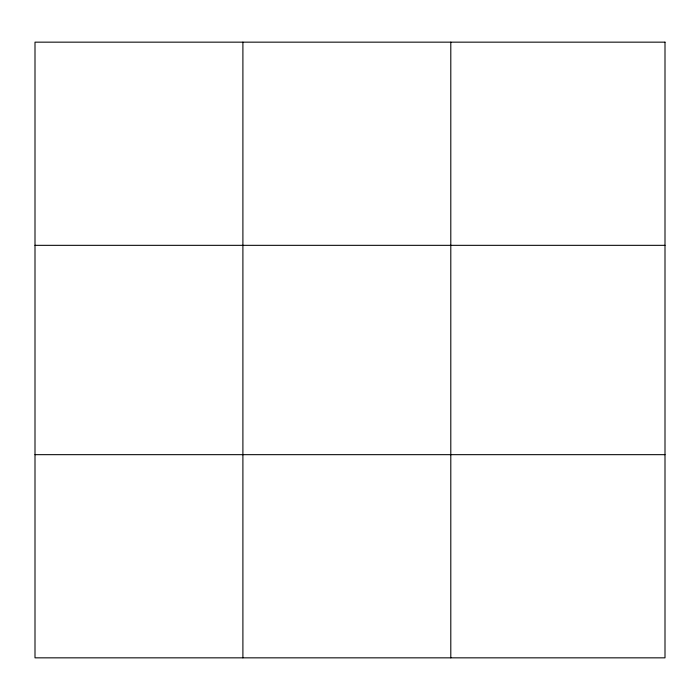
<?xml version="1.0" encoding="UTF-8"?>
<svg xmlns="http://www.w3.org/2000/svg" width="700" height="700" viewBox="0 0 700 700"><rect width="100%" height="100%" fill="white"/><g stroke="black" fill="none" stroke-linecap="round" stroke-linejoin="round"><path stroke-width="1.05" d="M242.9 42.157L242.9 657.843M450.8 42.157L450.8 657.843M35 245.332L665 245.332M35 454.668L665 454.668M665 42.157L665 657.843L35 657.843L35 42.157L665 42.157"/></g></svg>
